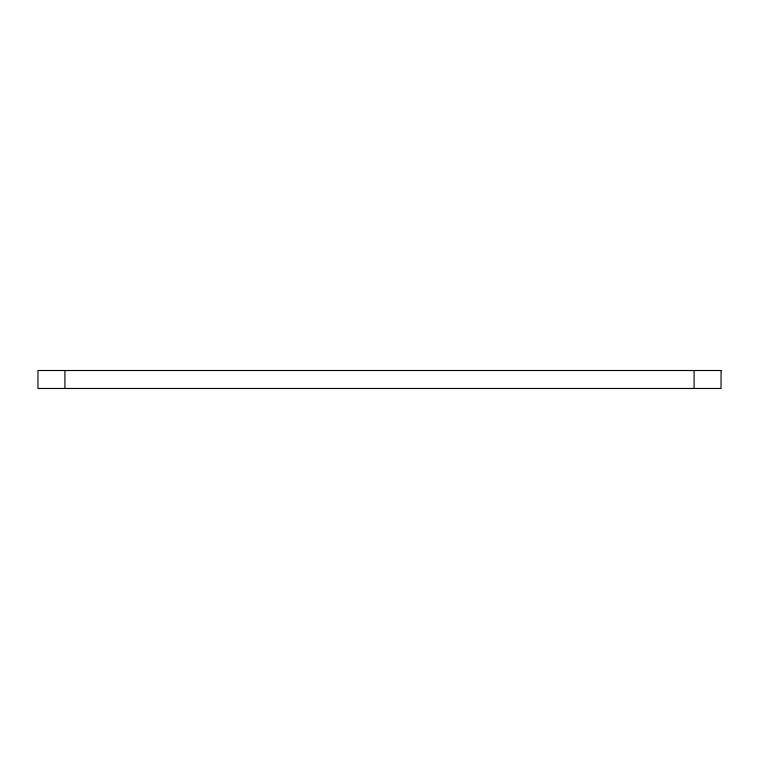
<?xml version="1.0" encoding="UTF-8"?>
<svg xmlns="http://www.w3.org/2000/svg" width="759" height="759" viewBox="0 0 759 759"><rect width="100%" height="100%" fill="white"/><g stroke="black" fill="none" stroke-linecap="round" stroke-linejoin="round"><path stroke-width="1.14" d="M694.087 370.515L694.087 388.485M64.913 370.515L64.913 388.485M721.05 370.515L37.95 370.515L37.95 388.485L721.05 388.485L721.05 370.515"/></g></svg>
